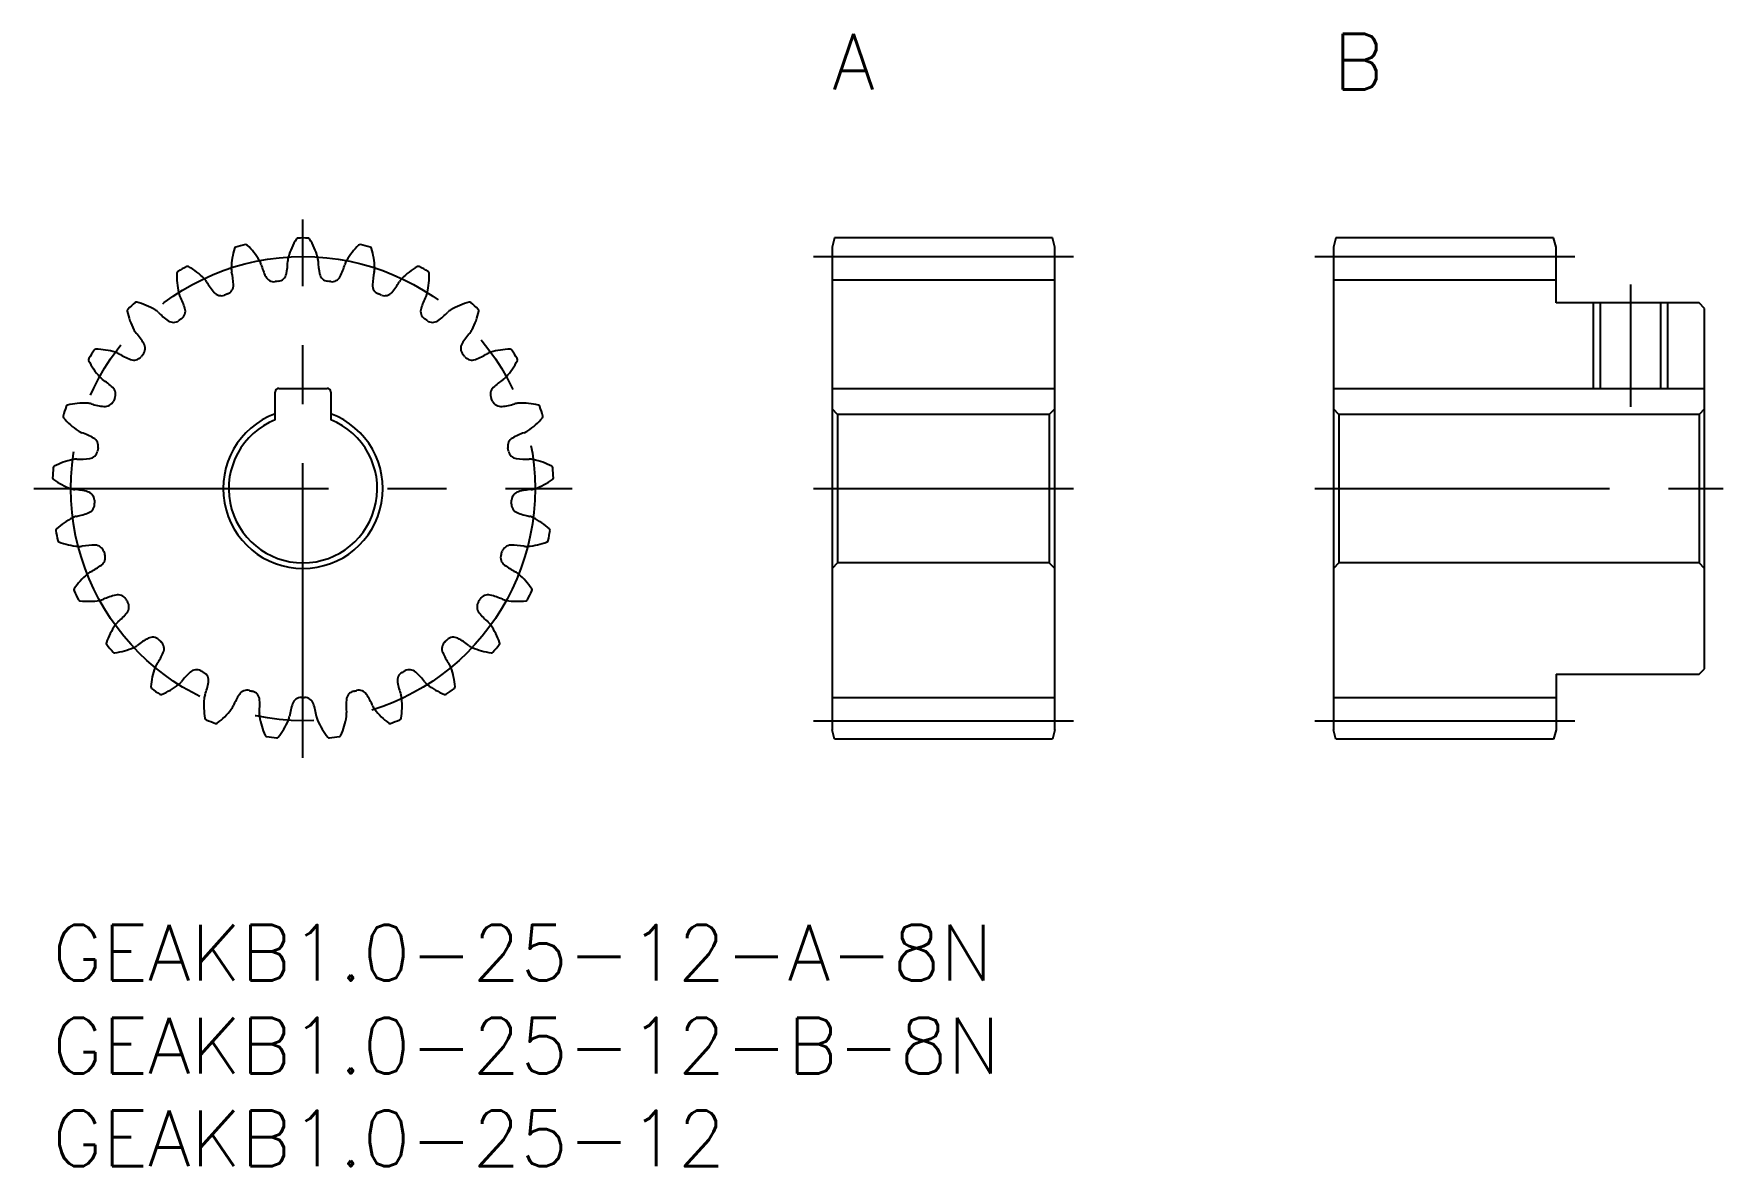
# Model space of a CAD drawing. Extents: x -1 to 90, y -13 to 48.
import ezdxf

# ---------------------------------------------------------------- set-up
doc = ezdxf.new("R2010")
doc.units = 0
doc.header["$LTSCALE"] = 0.5
doc.linetypes.add('CENTER', pattern=[50.8, 31.75, -6.35, 6.35, -6.35])
for name, color, linetype in [('MSM_CENTER', 1, 'CENTER'), ('MSM_CONTINUOUS', 7, 'CONTINUOUS'), ('MSM_NARROW', 5, 'CONTINUOUS'), ('MSM_PART_NUMBER', 7, 'CONTINUOUS')]:
    doc.layers.add(name, color=color, linetype=linetype)
doc.styles.get("Standard").update_dxf_attribs({"font": 'txt.shx', "height": 1, "bigfont": 'bigfont.shx'})

# ---------------------------------------------------------------- blocks, each defined once
blk = doc.blocks.new('*U3')
at = {"layer": 'MSM_PART_NUMBER'}
blk.add_text('GEAKB1.0-25-12-B-8N', height=3, dxfattribs=at).set_placement((0, -8))
blk = doc.blocks.new('*U4')
at = {"layer": 'MSM_PART_NUMBER'}
blk.add_text('GEAKB1.0-25-12-A-8N', height=3, dxfattribs=at).set_placement((0, -3))
blk = doc.blocks.new('*U5')
at = {"layer": 'MSM_PART_NUMBER'}
blk.add_text('A', height=3, dxfattribs=at).set_placement((42, 45))
blk = doc.blocks.new('*U6')
at = {"layer": 'MSM_PART_NUMBER'}
blk.add_text('B', height=3, dxfattribs=at).set_placement((69, 45))
blk = doc.blocks.new('*U7')
at = {"layer": 'MSM_PART_NUMBER'}
blk.add_text('GEAKB1.0-25-12', height=3, dxfattribs=at).set_placement((0, -13))

msp = doc.modelspace()

# ---------------------------------------------------------------- linework, layer by layer
at = {"layer": 'MSM_CENTER'}
for p, q in [((13.5, 9), (13.5, 38)), ((41, 36), (55, 36)), ((68, 36), (82, 36)), ((85, 34.5), (85, 27.9)), ((-1, 23.5), (28, 23.5)), ((41, 23.5), (55, 23.5)), ((68, 23.5), (90, 23.5)), ((41, 11), (55, 11)), ((68, 11), (82, 11))]:
    msp.add_line(p, q, dxfattribs=at)
msp.add_circle((13.5, 23.5), 12.5, dxfattribs=at)
at = {"layer": 'MSM_CONTINUOUS'}
for p, q in [((42.134, 37), (42, 36.5)), ((42, 36.5), (42, 10.5)), ((53.866, 37), (42.134, 37)), ((54, 36.5), (53.866, 37)), ((54, 10.5), (54, 36.5)), ((69.134, 37), (69, 36.5)), ((69, 36.5), (69, 10.5)), ((80.866, 37), (69.134, 37)), ((81, 36.5), (80.866, 37)), ((81, 33.5), (81, 36.5)), ((42, 34.75), (54, 34.75)), ((69, 34.75), (81, 34.75)), ((88.7, 33.5), (81, 33.5)), ((83.379, 33.5), (83.379, 28.9)), ((86.621, 33.5), (86.621, 28.9)), ((89, 33.2), (88.7, 33.5)), ((89, 13.8), (89, 33.2)), ((12, 27.208), (12, 28.7)), ((12.2, 28.9), (14.8, 28.9)), ((15, 28.7), (15, 27.208)), ((42, 28.9), (54, 28.9)), ((69, 28.9), (89, 28.9)), ((42.3, 27.5), (42, 27.8)), ((42.3, 27.5), (42.3, 19.5)), ((53.7, 27.5), (42.3, 27.5)), ((54, 27.8), (53.7, 27.5)), ((53.7, 27.5), (53.7, 19.5)), ((69.3, 27.5), (69, 27.8)), ((69.3, 27.5), (69.3, 19.5)), ((88.7, 27.5), (69.3, 27.5)), ((89, 27.8), (88.7, 27.5)), ((88.7, 27.5), (88.7, 19.5)), ((42.3, 19.5), (42, 19.2)), ((53.7, 19.5), (42.3, 19.5)), ((54, 19.2), (53.7, 19.5)), ((69.3, 19.5), (69, 19.2)), ((88.7, 19.5), (69.3, 19.5)), ((89, 19.2), (88.7, 19.5)), ((88.7, 13.5), (89, 13.8)), ((81, 13.5), (88.7, 13.5)), ((81, 13.5), (81, 10.5)), ((42, 12.25), (54, 12.25)), ((69, 12.25), (81, 12.25)), ((42.134, 10), (42, 10.5)), ((54, 10.5), (53.866, 10)), ((69.134, 10), (69, 10.5)), ((81, 10.5), (80.866, 10)), ((53.866, 10), (42.134, 10)), ((80.866, 10), (69.134, 10))]:
    msp.add_line(p, q, dxfattribs=at)
for centre, radius, start, end in [((13.801, 35.243), 4.167, 163.33662, 178), ((9.906, 36.409), 0.1, 105.55982, 163.33665), ((13.5, 23.5), 13.5, 103.24018, 105.55982), ((10.431, 36.544), 0.1, 45.46339, 103.24018), ((7.579, 33.645), 4.167, 30.8, 45.46339), ((16.712, 34.799), 4.167, 148.93662, 163.6), ((13.229, 36.897), 0.1, 91.15996, 148.93665), ((13.5, 23.5), 13.5, 88.84018, 91.15983), ((13.771, 36.897), 0.1, 31.06339, 88.84018), ((10.288, 34.799), 4.167, 16.4, 31.06339), ((19.421, 33.645), 4.167, 134.53662, 149.2), ((16.569, 36.544), 0.1, 76.75982, 134.53665), ((13.5, 23.5), 13.5, 74.44018, 76.75982), ((17.094, 36.409), 0.1, 16.66339, 74.44018), ((13.199, 35.243), 4.167, 2, 16.66339), ((10.455, 35.36), 0.818, 15.54813, 30.8001), ((14.949, 36.61), 3.846, 195.54804, 205.94496), ((8.837, 35.838), 3.846, 348.45504, 358.85196), ((13.5, 35.744), 0.818, 163.5999, 178.85187), ((13.5, 35.744), 0.818, 1.14813, 16.4001), ((18.163, 35.838), 3.846, 181.14804, 191.54496), ((12.051, 36.61), 3.846, 334.05504, 344.45196), ((16.545, 35.36), 0.818, 149.1999, 164.45187), ((10.872, 34.949), 4.167, 177.73662, 192.4), ((6.808, 35.109), 0.1, 119.95982, 177.73665), ((13.5, 23.5), 13.5, 117.64018, 119.95982), ((7.284, 35.371), 0.1, 59.86339, 117.64018), ((5.242, 31.854), 4.167, 45.2, 59.86339), ((7.601, 34.23), 0.818, 29.94813, 45.2001), ((11.643, 36.558), 3.846, 209.94804, 220.34496), ((10.455, 35.36), 0.818, 177.9999, 193.25187), ((5.915, 34.29), 3.846, 2.85504, 13.25196), ((11.94, 35.146), 0.5, 205.94496, 277.631), ((13.5, 23.5), 11.25, 96.769, 97.631), ((12.115, 35.168), 0.5, 276.76899, 348.45506), ((14.885, 35.168), 0.5, 191.54496, 263.231), ((13.5, 23.5), 11.25, 82.369, 83.231), ((15.06, 35.146), 0.5, 262.36898, 334.05506), ((21.085, 34.29), 3.846, 166.74804, 177.14496), ((16.545, 35.36), 0.818, 346.74813, 2.0001), ((15.357, 36.558), 3.846, 319.65504, 330.05196), ((19.399, 34.23), 0.818, 134.7999, 150.05187), ((21.758, 31.854), 4.167, 120.13662, 134.8), ((19.716, 35.371), 0.1, 62.35982, 120.13665), ((13.5, 23.5), 13.5, 60.04018, 62.35982), ((16.128, 34.949), 4.167, 347.6, 2.26339), ((20.192, 35.109), 0.1, 2.26339, 60.04018), ((7.601, 34.23), 0.818, 192.3999, 207.65187), ((3.47, 32.065), 3.846, 17.25504, 27.65196), ((9.092, 34.392), 0.5, 220.34495, 292.031), ((13.5, 23.5), 11.25, 111.169, 112.031), ((9.257, 34.457), 0.5, 291.16899, 2.85506), ((17.743, 34.457), 0.5, 177.14495, 248.83098), ((13.5, 23.5), 11.25, 67.969, 68.831), ((17.908, 34.392), 0.5, 247.96898, 319.65506), ((23.53, 32.065), 3.846, 152.34804, 162.74496), ((19.399, 34.23), 0.818, 332.34813, 347.6001), ((4.131, 33.081), 0.1, 134.35982, 192.13665), ((8.107, 33.935), 4.167, 192.13662, 206.8), ((13.5, 23.5), 13.5, 132.04018, 134.35982), ((4.527, 33.452), 0.1, 74.26339, 132.04018), ((3.424, 29.538), 4.167, 59.6, 74.26339), ((5.118, 32.426), 0.818, 44.34813, 59.6001), ((8.454, 35.686), 3.846, 224.34804, 234.74496), ((6.665, 33.058), 0.5, 305.56899, 17.25504), ((20.335, 33.058), 0.5, 162.74495, 234.43098), ((18.546, 35.686), 3.846, 305.25504, 315.65196), ((21.882, 32.426), 0.818, 120.3999, 135.65187), ((23.576, 29.538), 4.167, 105.73662, 120.4), ((22.473, 33.452), 0.1, 47.95982, 105.73665), ((13.5, 23.5), 13.5, 45.64018, 47.95982), ((18.893, 33.935), 4.167, 333.2, 347.86339), ((22.869, 33.081), 0.1, 347.86339, 45.64018), ((5.118, 32.426), 0.818, 206.7999, 222.05187), ((1.655, 29.302), 3.846, 31.65504, 42.05196), ((6.522, 32.954), 0.5, 234.74496, 306.431), ((13.5, 23.5), 11.25, 125.569, 126.431), ((13.5, 23.5), 11.25, 53.569, 54.431), ((20.478, 32.954), 0.5, 233.56898, 305.25506), ((25.345, 29.302), 3.846, 137.94804, 148.34496), ((21.882, 32.426), 0.818, 317.94813, 333.2001), ((13.5, 23.5), 13.5, 146.44018, 148.75982), ((2.334, 30.908), 0.1, 88.66339, 146.44018), ((2.239, 26.842), 4.167, 74, 88.66339), ((4.503, 31.058), 0.5, 319.96899, 31.65504), ((22.497, 31.058), 0.5, 148.34495, 220.03098), ((24.761, 26.842), 4.167, 91.33662, 106), ((24.666, 30.908), 0.1, 33.55982, 91.33664), ((13.5, 23.5), 13.5, 31.24018, 33.55982), ((2.043, 30.45), 0.1, 148.75982, 206.53665), ((5.681, 32.266), 4.167, 206.53662, 221.2), ((3.162, 30.061), 0.818, 58.74813, 74.0001), ((5.582, 34.048), 3.846, 238.74804, 249.14496), ((4.39, 30.921), 0.5, 249.14496, 320.831), ((13.5, 23.5), 11.25, 139.969, 140.831), ((13.5, 23.5), 11.25, 39.169, 40.031), ((22.61, 30.921), 0.5, 219.16898, 290.85506), ((21.418, 34.048), 3.846, 290.85504, 301.25196), ((23.838, 30.061), 0.818, 105.9999, 121.25187), ((21.319, 32.266), 4.167, 318.8, 333.46339), ((24.957, 30.45), 0.1, 333.46339, 31.24018), ((3.162, 30.061), 0.818, 221.1999, 236.45187), ((0.584, 26.173), 3.846, 46.05504, 56.45196), ((26.416, 26.173), 3.846, 123.54804, 133.94496), ((23.838, 30.061), 0.818, 303.54813, 318.8001), ((2.831, 28.423), 0.5, 263.54495, 335.231), ((2.906, 28.583), 0.5, 334.36899, 46.05504), ((13.5, 23.5), 11.25, 154.369, 155.231), ((12.2, 28.7), 0.2, 90, 180), ((14.8, 28.7), 0.2, 0, 90), ((24.094, 28.583), 0.5, 133.94495, 205.63098), ((13.5, 23.5), 11.25, 24.769, 25.631), ((24.169, 28.423), 0.5, 204.76898, 276.45506), ((0.675, 27.382), 0.1, 163.15982, 220.93665), ((13.5, 23.5), 13.5, 160.84018, 163.15982), ((3.747, 30.047), 4.167, 220.93662, 235.6), ((0.842, 27.898), 0.1, 103.06339, 160.84018), ((1.761, 23.937), 4.167, 88.4, 103.06339), ((1.855, 27.284), 0.818, 73.14813, 88.4001), ((3.207, 31.748), 3.846, 253.14804, 263.54496), ((13.5, 23.5), 4.3, 110.41621, 69.58379), ((23.793, 31.748), 3.846, 276.45504, 286.85196), ((25.145, 27.284), 0.818, 91.5999, 106.85187), ((25.239, 23.937), 4.167, 76.93662, 91.6), ((23.253, 30.047), 4.167, 304.4, 319.06339), ((26.158, 27.898), 0.1, 19.15982, 76.93665), ((13.5, 23.5), 13.5, 16.84018, 19.15982), ((26.325, 27.382), 0.1, 319.06339, 16.84018), ((1.855, 27.284), 0.818, 235.5999, 250.85187), ((0.325, 22.877), 3.846, 60.45504, 70.85196), ((13.5, 23.5), 4, 112.02431, 67.97569), ((26.675, 22.877), 3.846, 109.14804, 119.54496), ((25.145, 27.284), 0.818, 289.14813, 304.4001), ((1.942, 25.615), 0.5, 277.94495, 349.631), ((1.975, 25.788), 0.5, 348.76899, 60.45504), ((13.5, 23.5), 11.25, 168.769, 169.631), ((25.025, 25.788), 0.5, 119.54495, 191.23098), ((13.5, 23.5), 11.25, 10.369, 11.231), ((25.058, 25.615), 0.5, 190.36898, 262.05506), ((13.5, 23.5), 13.5, 175.24018, 177.55982), ((0.146, 24.612), 0.1, 117.46339, 175.24018), ((2.022, 21.004), 4.167, 102.8, 117.46339), ((1.28, 24.269), 0.818, 87.54813, 102.8001), ((1.479, 28.929), 3.846, 267.54804, 277.94496), ((25.521, 28.929), 3.846, 262.05504, 272.45196), ((25.72, 24.269), 0.818, 77.1999, 92.45187), ((24.978, 21.004), 4.167, 62.53662, 77.2), ((26.854, 24.612), 0.1, 4.75982, 62.53665), ((13.5, 23.5), 13.5, 2.44018, 4.75982), ((0.112, 24.071), 0.1, 177.55982, 235.33665), ((2.425, 27.415), 4.167, 235.33662, 250), ((24.575, 27.415), 4.167, 290, 304.66339), ((26.888, 24.071), 0.1, 304.66339, 2.44018), ((1.28, 24.269), 0.818, 249.9999, 265.25187), ((0.894, 19.621), 3.846, 74.85504, 85.25196), ((1.768, 22.85), 0.5, 3.16899, 74.85504), ((13.5, 23.5), 11.25, 183.169, 184.031), ((13.5, 23.5), 11.25, 355.969, 356.831), ((25.232, 22.85), 0.5, 105.14495, 176.83098), ((26.106, 19.621), 3.846, 94.74804, 105.14496), ((25.72, 24.269), 0.818, 274.74813, 290.0001), ((3.003, 18.227), 4.167, 117.2, 131.86339), ((1.473, 21.206), 0.818, 101.94813, 117.2001), ((0.507, 25.769), 3.846, 281.94804, 292.34496), ((1.779, 22.674), 0.5, 292.34495, 4.031), ((25.221, 22.674), 0.5, 175.96898, 247.65506), ((26.493, 25.769), 3.846, 247.65504, 258.05196), ((25.527, 21.206), 0.818, 62.7999, 78.05187), ((23.997, 18.227), 4.167, 48.13662, 62.8), ((0.289, 21.256), 0.1, 131.86339, 189.64018), ((13.5, 23.5), 13.5, 189.64018, 191.95982), ((13.5, 23.5), 13.5, 348.04018, 350.35982), ((26.711, 21.256), 0.1, 350.35982, 48.13665), ((0.391, 20.723), 0.1, 191.95982, 249.73665), ((1.799, 24.538), 4.167, 249.73662, 264.4), ((1.473, 21.206), 0.818, 264.3999, 279.65187), ((2.255, 16.607), 3.846, 89.25504, 99.65196), ((2.298, 19.953), 0.5, 17.56899, 89.25506), ((13.5, 23.5), 11.25, 197.569, 198.431), ((13.5, 23.5), 11.25, 341.569, 342.431), ((24.702, 19.953), 0.5, 90.74495, 162.43098), ((24.745, 16.607), 3.846, 80.34804, 90.74496), ((25.527, 21.206), 0.818, 260.34813, 275.6001), ((25.201, 24.538), 4.167, 275.6, 290.26339), ((26.609, 20.723), 0.1, 290.26339, 348.04018), ((0.351, 22.466), 3.846, 296.34804, 306.74496), ((2.353, 19.785), 0.5, 306.74495, 18.431), ((24.647, 19.785), 0.5, 161.56899, 233.25506), ((26.649, 22.466), 3.846, 233.25504, 243.65196), ((4.644, 15.783), 4.167, 131.6, 146.26339), ((2.421, 18.287), 0.818, 116.34813, 131.6001), ((24.579, 18.287), 0.818, 48.3999, 63.65187), ((22.356, 15.783), 4.167, 33.73662, 48.4), ((1.262, 18.041), 0.1, 146.26339, 204.04018), ((13.5, 23.5), 13.5, 204.04018, 206.35982), ((1.493, 17.55), 0.1, 206.35982, 264.13665), ((1.909, 21.596), 4.167, 264.13662, 278.8), ((2.421, 18.287), 0.818, 278.7999, 294.05187), ((4.322, 14.027), 3.846, 103.65504, 114.05196), ((3.532, 17.279), 0.5, 31.96899, 103.65506), ((13.5, 23.5), 11.25, 211.969, 212.831), ((3.627, 17.13), 0.5, 321.14495, 32.831), ((23.373, 17.13), 0.5, 147.16898, 218.85506), ((13.5, 23.5), 11.25, 327.169, 328.031), ((23.468, 17.279), 0.5, 76.34495, 148.03098), ((22.678, 14.027), 3.846, 65.94804, 76.34496), ((24.579, 18.287), 0.818, 245.94813, 261.2001), ((25.091, 21.596), 4.167, 261.2, 275.86339), ((25.507, 17.55), 0.1, 275.86339, 333.64018), ((13.5, 23.5), 13.5, 333.64018, 335.95982), ((25.738, 18.041), 0.1, 335.95982, 33.73664), ((1.021, 19.229), 3.846, 310.74804, 321.14496), ((25.979, 19.229), 3.846, 218.85504, 229.25196), ((6.842, 13.823), 4.167, 146, 160.66339), ((4.066, 15.695), 0.818, 130.74813, 146.0001), ((5.392, 14.995), 0.5, 46.36899, 118.05506), ((21.608, 14.995), 0.5, 61.94495, 133.631), ((22.934, 15.695), 0.818, 33.9999, 49.25187), ((20.158, 13.823), 4.167, 19.33662, 34), ((3.004, 15.169), 0.1, 160.66339, 218.44018), ((13.5, 23.5), 13.5, 218.44018, 220.75982), ((3.35, 14.751), 0.1, 220.75982, 278.53665), ((2.746, 18.773), 4.167, 278.53662, 293.2), ((4.066, 15.695), 0.818, 293.1999, 308.45187), ((6.966, 12.042), 3.846, 118.05504, 128.45196), ((2.475, 16.26), 3.846, 325.14804, 335.54496), ((13.5, 23.5), 11.25, 226.369, 227.231), ((5.521, 14.874), 0.5, 335.54495, 47.231), ((21.479, 14.874), 0.5, 132.76898, 204.45506), ((24.525, 16.26), 3.846, 204.45504, 214.85196), ((13.5, 23.5), 11.25, 312.769, 313.631), ((20.034, 12.042), 3.846, 51.54804, 61.94496), ((22.934, 15.695), 0.818, 231.54813, 246.8001), ((24.254, 18.773), 4.167, 246.8, 261.46339), ((23.65, 14.751), 0.1, 261.46339, 319.24018), ((13.5, 23.5), 13.5, 319.24018, 321.55982), ((23.996, 15.169), 0.1, 321.55982, 19.33665), ((9.457, 12.471), 4.167, 160.4, 175.06339), ((6.303, 13.594), 0.818, 145.14813, 160.4001), ((7.762, 13.246), 0.5, 60.76899, 132.45506), ((13.5, 23.5), 11.25, 240.769, 241.631), ((13.5, 23.5), 11.25, 298.369, 299.231), ((19.238, 13.246), 0.5, 47.54495, 119.231), ((20.697, 13.594), 0.818, 19.5999, 34.85187), ((17.543, 12.471), 4.167, 4.93662, 19.6), ((5.406, 12.821), 0.1, 175.06339, 232.84018), ((13.5, 23.5), 13.5, 232.84018, 235.15982), ((4.26, 16.247), 4.167, 292.93662, 307.6), ((6.303, 13.594), 0.818, 307.5999, 322.85187), ((10.021, 10.777), 3.846, 132.45504, 142.85196), ((7.917, 13.161), 0.5, 349.94495, 61.631), ((4.622, 13.745), 3.846, 339.54804, 349.94496), ((19.083, 13.161), 0.5, 118.36898, 190.05506), ((22.378, 13.745), 3.846, 190.05504, 200.45196), ((16.979, 10.777), 3.846, 37.14804, 47.54496), ((20.697, 13.594), 0.818, 217.14813, 232.4001), ((22.74, 16.247), 4.167, 232.4, 247.06339), ((13.5, 23.5), 13.5, 304.84018, 307.15982), ((21.594, 12.821), 0.1, 307.15982, 4.93665), ((5.845, 12.502), 0.1, 235.15982, 292.93665), ((12.327, 11.812), 4.167, 174.8, 189.46339), ((8.993, 12.116), 0.818, 159.54813, 174.8001), ((13.294, 10.312), 3.846, 146.85504, 157.25196), ((10.492, 12.141), 0.5, 75.16899, 146.85506), ((13.5, 23.5), 11.25, 255.169, 256.031), ((10.664, 12.097), 0.5, 4.34495, 76.031), ((7.327, 11.844), 3.846, 353.94804, 4.34496), ((16.58, 10.675), 3.846, 161.25504, 171.65196), ((13.412, 11.75), 0.5, 89.56899, 161.25506), ((13.5, 23.5), 11.25, 269.569, 270.431), ((13.588, 11.75), 0.5, 18.74495, 90.431), ((10.42, 10.675), 3.846, 8.34804, 18.74496), ((19.673, 11.844), 3.846, 175.65504, 186.05196), ((16.336, 12.097), 0.5, 103.96899, 175.65506), ((13.5, 23.5), 11.25, 283.969, 284.831), ((16.508, 12.141), 0.5, 33.14495, 104.831), ((13.706, 10.312), 3.846, 22.74804, 33.14496), ((18.007, 12.116), 0.818, 5.1999, 20.45187), ((14.673, 11.812), 4.167, 350.53662, 5.2), ((21.155, 12.502), 0.1, 247.06339, 304.84018), ((8.316, 11.143), 0.1, 189.46339, 247.24018), ((13.5, 23.5), 13.5, 247.24018, 249.55982), ((6.354, 14.177), 4.167, 307.33662, 322), ((8.993, 12.116), 0.818, 321.9999, 337.25187), ((11.965, 11.352), 0.818, 173.94813, 189.2001), ((15.271, 11.888), 4.167, 189.2, 203.86339), ((8.897, 12.693), 4.167, 321.73662, 336.4), ((11.965, 11.352), 0.818, 336.3999, 351.65187), ((15.035, 11.352), 0.818, 188.34813, 203.6001), ((18.103, 12.693), 4.167, 203.6, 218.26339), ((11.729, 11.888), 4.167, 336.13662, 350.8), ((15.035, 11.352), 0.818, 350.7999, 6.05187), ((18.007, 12.116), 0.818, 202.74813, 218.0001), ((20.646, 14.177), 4.167, 218, 232.66339), ((13.5, 23.5), 13.5, 290.44018, 292.75982), ((18.684, 11.143), 0.1, 292.75982, 350.53665), ((8.82, 10.944), 0.1, 249.55982, 307.33664), ((11.552, 10.242), 0.1, 203.86339, 261.64018), ((13.5, 23.5), 13.5, 261.64018, 263.95982), ((12.09, 10.174), 0.1, 263.95982, 321.73665), ((14.91, 10.174), 0.1, 218.26339, 276.04018), ((13.5, 23.5), 13.5, 276.04018, 278.35982), ((15.448, 10.242), 0.1, 278.35982, 336.13665), ((18.18, 10.944), 0.1, 232.66339, 290.44018)]:
    msp.add_arc(centre, radius, start, end, dxfattribs=at)
at = {"layer": 'MSM_NARROW'}
for p, q in [((83, 33.5), (83, 28.9)), ((87, 33.5), (87, 28.9))]:
    msp.add_line(p, q, dxfattribs=at)

# ---------------------------------------------------------------- block references
at = {"layer": 'MSM_CONTINUOUS'}
for name in ['*U5', '*U6', '*U4', '*U3', '*U7']:
    msp.add_blockref(name, (0, 0), dxfattribs=at)

doc.saveas('drawing.dxf')
